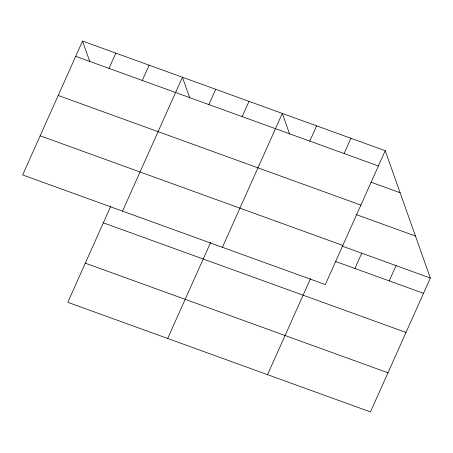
<?xml version="1.0" encoding="UTF-8"?>
<svg xmlns="http://www.w3.org/2000/svg" width="453" height="453" viewBox="0 0 453 453"><rect width="100%" height="100%" fill="white"/><g stroke="black" fill="none" stroke-linecap="round" stroke-linejoin="round"><path stroke-width="0.68" d="M82.537 41.07L22.65 174.949L325.328 284.575L385.214 150.696L82.537 41.07L89.864 61.75M109.003 68.392L115.832 53.131M142.299 80.453L149.128 65.187M110.798 206.149L67.786 302.304L370.463 411.93L430.35 278.051L385.214 150.696M122.537 211.126L182.423 77.248L189.75 97.927M208.89 104.569L215.713 89.303M242.179 116.625L249.008 101.364M167.667 338.482L210.679 242.327M222.417 247.298L282.304 113.42L289.631 134.105M309.778 141.109L316.607 125.849M344.082 153.533L350.911 138.273M267.553 374.659L310.565 278.504M354.914 268.47L361.743 253.204M389.218 280.894L396.047 265.628M75.708 56.336L378.385 165.957M371.086 182.208L400.112 192.723M58.199 95.475L360.877 205.101M356.086 214.524L415.458 236.024M40.158 135.804L342.836 245.43M341.953 246.036L430.35 278.051M335.124 261.302L423.521 293.317M103.335 222.836L406.013 332.457M85.294 263.165L387.972 372.785"/></g></svg>
